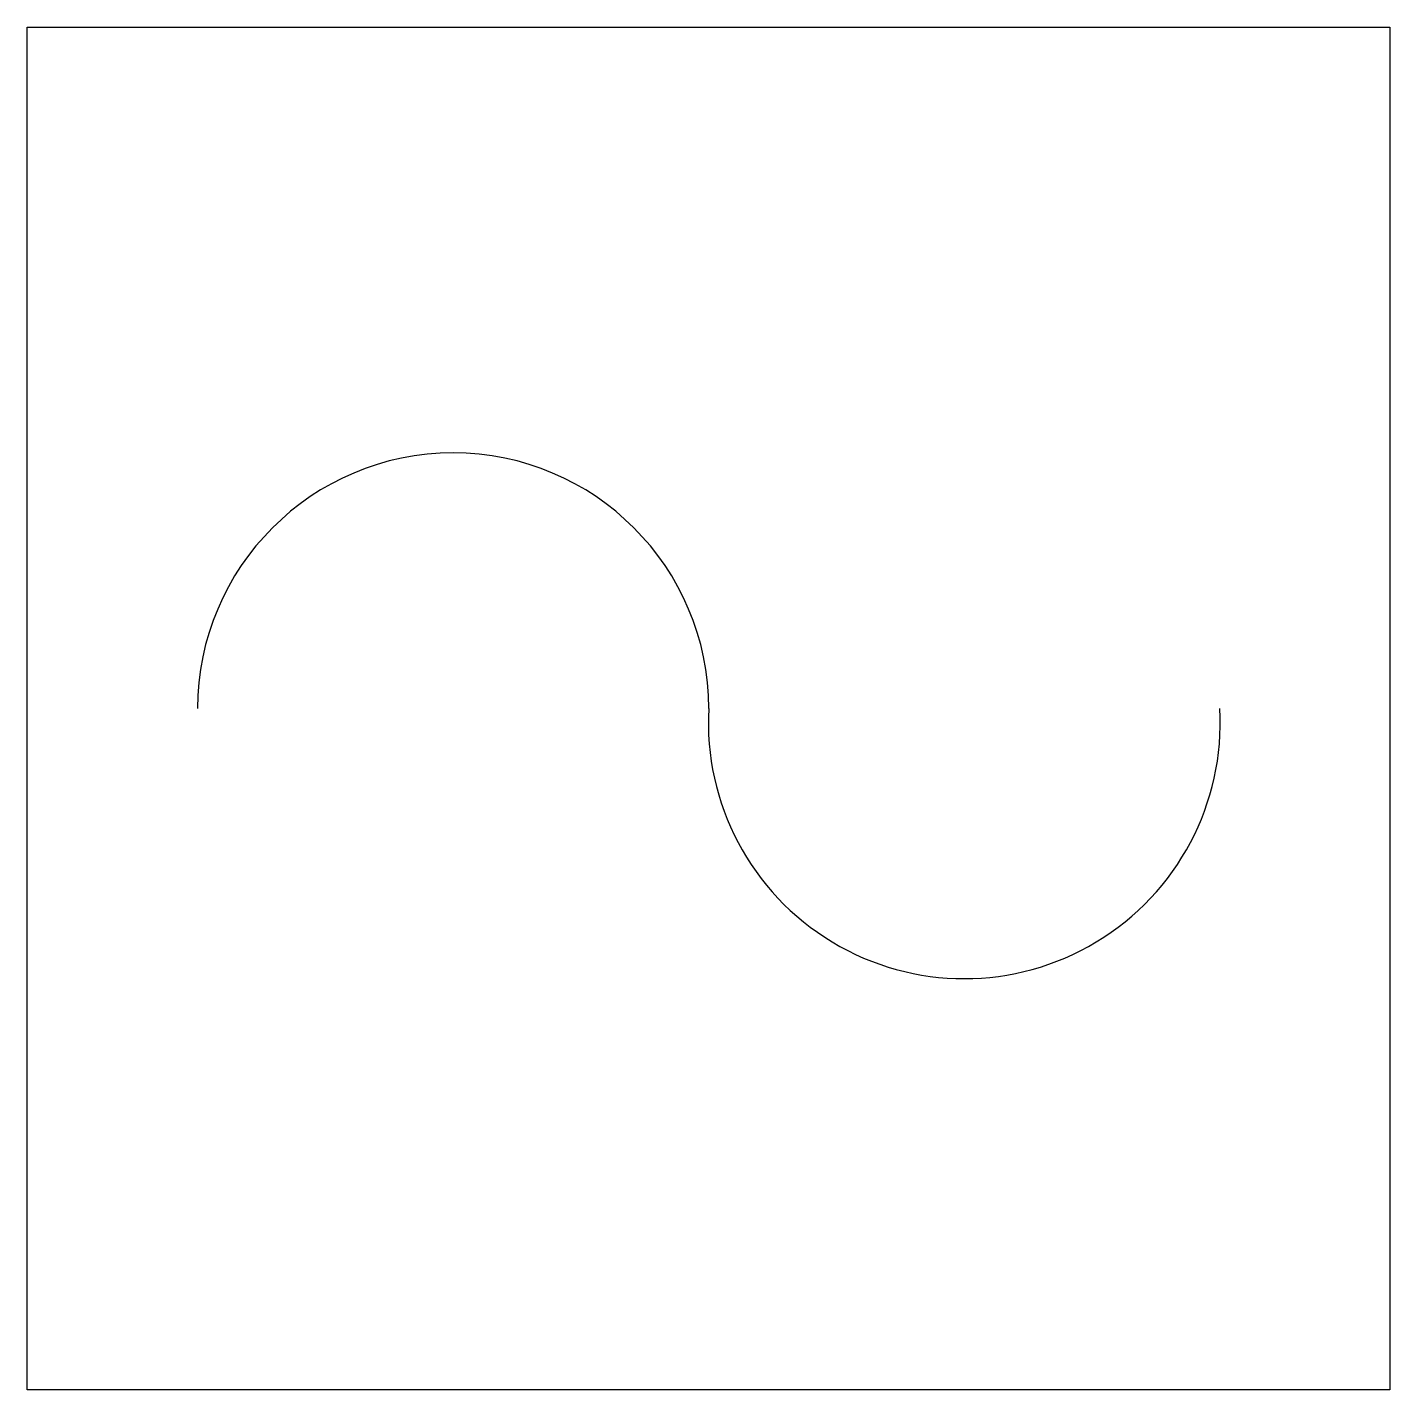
# Model space of a CAD drawing. Header units: millimetres. Extents: x -10116.992 to -10116.742, y 53.283 to 53.533.
import ezdxf

# ---------------------------------------------------------------- set-up
doc = ezdxf.new("R2010")
doc.units = ezdxf.units.MM
doc.header["$LTSCALE"] = 10
doc.layers.add('Tub_componentes', color=2, linetype='Continuous')

msp = doc.modelspace()

# ---------------------------------------------------------------- linework, layer by layer
at = {"layer": 'Tub_componentes'}
for p, q in [((-10116.99203861185, 53.28254025595834), (-10116.99203861185, 53.53254025595834)), ((-10116.99203861185, 53.53254025595834), (-10116.74203861185, 53.53254025595834)), ((-10116.74203861185, 53.53254025595834), (-10116.74203861185, 53.28254025595834)), ((-10116.74203861185, 53.28254025595834), (-10116.99203861185, 53.28254025595834))]:
    msp.add_line(p, q, dxfattribs=at)
for centre, radius, start, end in [((-10116.91388861185, 53.40754025595834), 0.04689000000000002, 0, 180), ((-10116.82010861185, 53.40493525595834), 0.04696230536291848, 176.820169880134, 3.179830119866357)]:
    msp.add_arc(centre, radius, start, end, dxfattribs=at)

doc.saveas('drawing.dxf')
